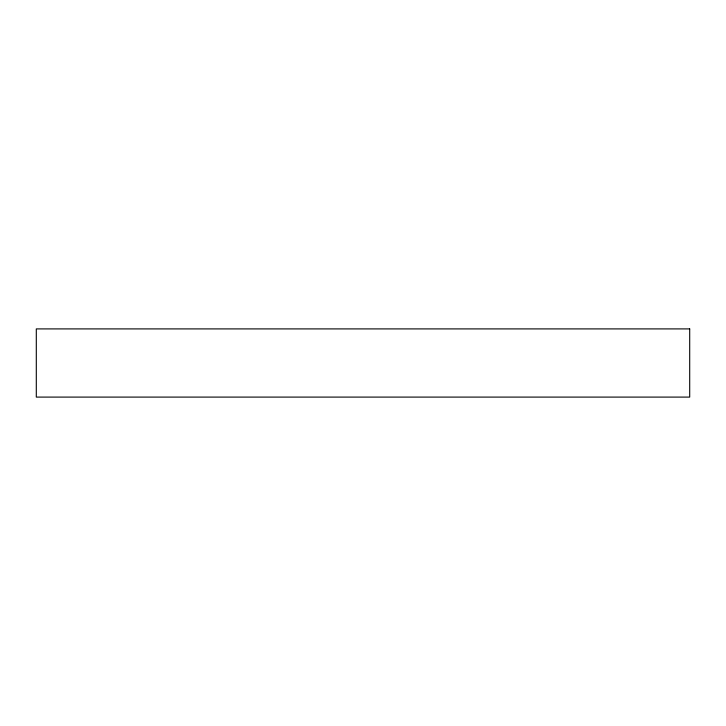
<?xml version="1.0" encoding="UTF-8"?>
<svg xmlns="http://www.w3.org/2000/svg" width="726" height="726" viewBox="0 0 726 726"><rect width="100%" height="100%" fill="white"/><g stroke="black" fill="none" stroke-linecap="round" stroke-linejoin="round"><path stroke-width="1.09" d="M689.7 328.905L36.3 328.905L36.3 397.095L689.7 397.095L689.7 328.905"/></g></svg>
